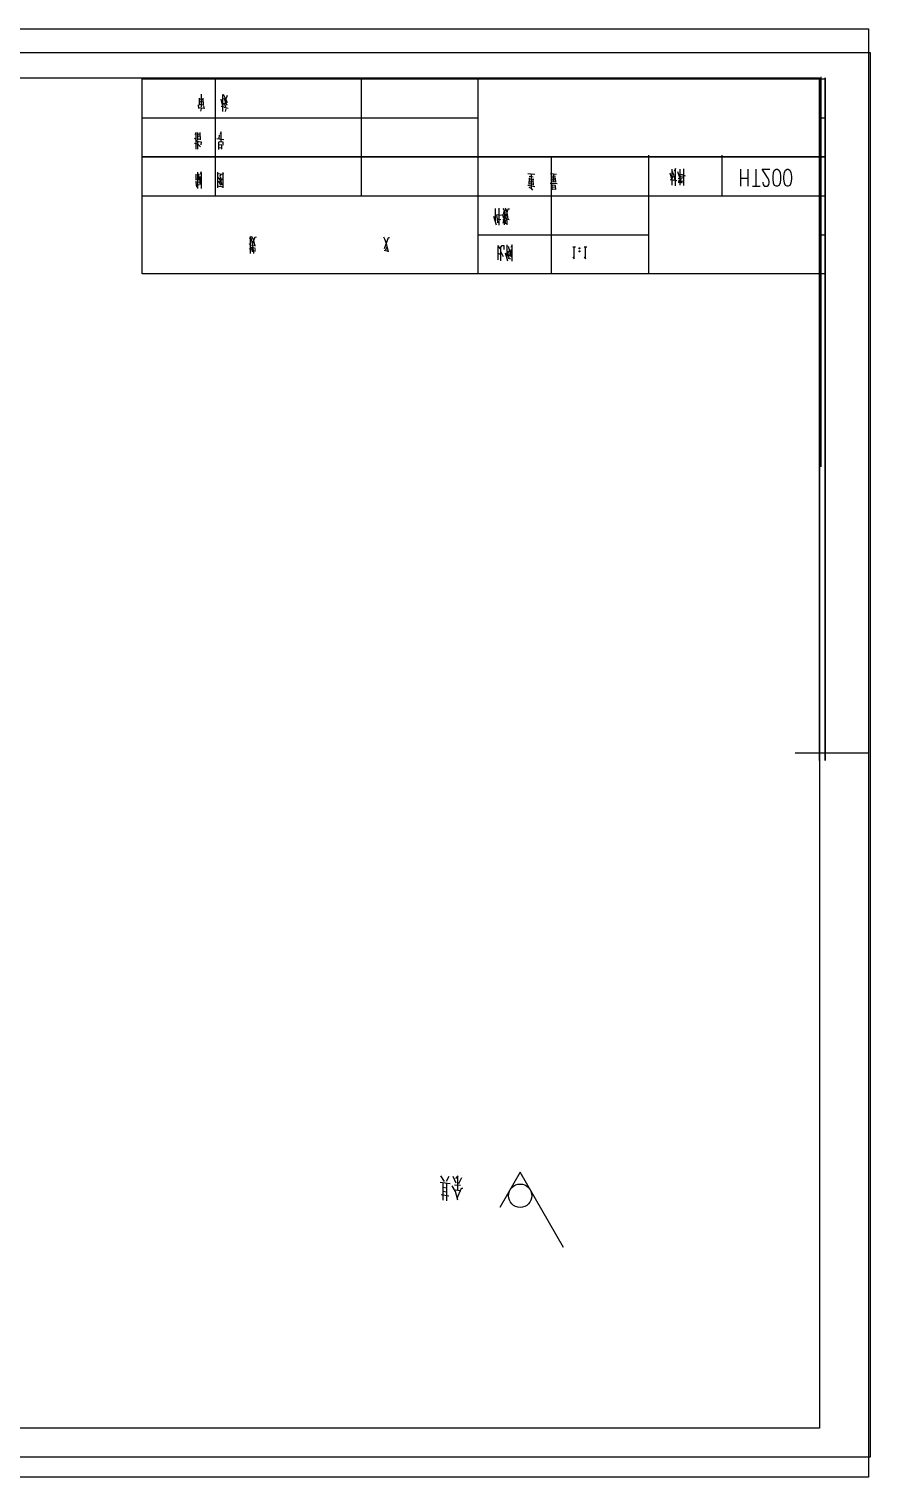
# Model space of a CAD drawing. Header units: millimetres. Extents: x 0 to 420, y 0 to 297.
# Drawn here: x 247.9 to 420.3, y 0.1 to 297 of the extents above; entities that cross this region are included whole.
import ezdxf

# ---------------------------------------------------------------- set-up
doc = ezdxf.new("R2010")
doc.units = ezdxf.units.MM
doc.layers.add('BLANK_OUTLINE', color=1, linetype='CONTINUOUS')
doc.layers.add('PDF_GEOMETRY', color=7, linetype='CONTINUOUS')

msp = doc.modelspace()

# ---------------------------------------------------------------- linework, layer by layer
at = {"layer": 'BLANK_OUTLINE'}
msp.add_lwpolyline([(4.322516, 292.180151), (420.330489, 292.180151), (420.330489, 4.102664), (4.322516, 4.102664)], close=True, dxfattribs=at)
at = {"layer": 'PDF_GEOMETRY'}
for p, q in [((286.120417, 262.822972), (286.120417, 286.825972)), ((316.113583, 262.822972), (316.113583, 286.825972)), ((339.94725, 287.037639), (339.94725, 246.820972)), ((354.943833, 287.037639), (354.943833, 286.825972)), ((374.946333, 287.037639), (374.946333, 286.825972)), ((389.942917, 287.037639), (389.942917, 286.825972)), ((409.945417, 287.037639), (409.945417, 260.536972)), ((409.945417, 147.041306), (409.945417, 287.037639)), ((410.252333, 287.206972), (410.252333, 207.207556)), ((282.881917, 281.407306), (282.903083, 282.836056)), ((282.903083, 282.677306), (283.6545, 282.560889)), ((282.98775, 282.137556), (283.548667, 282.063472)), ((283.294667, 281.058056), (283.294667, 283.640389)), ((283.707417, 281.407306), (283.6545, 282.836056)), ((287.655, 281.174472), (287.295167, 282.634972)), ((287.655, 280.126722), (287.655, 283.566306)), ((288.533417, 281.364972), (287.919583, 282.751389)), ((288.332333, 282.677306), (288.63925, 283.449889)), ((282.754917, 280.708806), (282.702, 281.481389)), ((282.754917, 280.941639), (283.855583, 280.782889)), ((282.881917, 281.597806), (283.675667, 281.481389)), ((283.167667, 280.169056), (283.315833, 280.708806)), ((283.887333, 280.708806), (283.728583, 281.248556)), ((287.295167, 281.206222), (287.919583, 281.058056)), ((287.655, 281.364972), (287.887833, 281.862389)), ((287.919583, 280.973389), (288.7345, 280.782889)), ((287.94075, 281.862389), (288.374667, 281.714222)), ((288.279417, 281.015722), (287.993667, 281.830639)), ((288.2265, 280.094972), (288.332333, 280.666472)), ((271.11325, 278.824972), (339.94725, 278.824972)), ((409.945417, 278.824972), (411.120167, 278.824972)), ((281.823583, 274.644556), (282.437417, 273.988389)), ((281.865917, 273.596806), (282.437417, 273.480389)), ((282.564417, 274.252972), (282.564417, 275.798139)), ((282.564417, 275.565306), (283.008917, 275.491222)), ((282.956, 274.951472), (282.564417, 275.025556)), ((282.564417, 274.485806), (283.05125, 274.411722)), ((282.564417, 273.406306), (283.104167, 272.898306)), ((283.083, 274.327056), (283.030083, 275.798139)), ((286.41675, 274.602222), (287.856083, 274.369389)), ((286.903583, 275.258389), (286.808333, 274.559889)), ((287.443333, 273.173472), (286.808333, 273.247556)), ((287.443333, 272.559639), (286.808333, 272.633722)), ((287.443333, 272.400889), (287.422167, 273.173472)), ((354.943833, 270.823972), (354.943833, 246.820972)), ((374.946333, 271.141472), (374.946333, 246.820972)), ((389.942917, 271.141472), (389.942917, 262.822972)), ((282.215167, 266.050889), (282.215167, 267.289139)), ((282.522083, 264.315222), (282.522083, 267.670139)), ((282.754917, 267.289139), (282.596167, 266.897556)), ((286.660167, 264.431639), (286.660167, 267.670139)), ((286.660167, 264.463389), (286.660167, 267.521972)), ((286.660167, 267.405556), (287.665583, 267.289139)), ((287.7185, 267.479639), (287.665583, 267.289139)), ((351.588917, 267.172722), (350.2025, 267.331472)), ((354.827417, 267.373806), (356.065667, 267.257389)), ((355.494167, 265.743972), (355.494167, 267.289139)), ((379.274917, 267.553722), (379.687667, 266.093222)), ((379.687667, 268.252222), (379.687667, 264.971389)), ((381.381, 264.971389), (381.381, 268.294556)), ((381.560917, 267.289139), (382.418167, 266.939889)), ((382.100667, 268.368639), (382.100667, 264.929056)), ((393.774083, 268.273389), (393.774083, 264.770306)), ((395.329833, 264.770306), (395.329833, 268.273389)), ((397.002, 264.770306), (397.002, 268.273389)), ((282.056417, 265.775722), (282.934833, 265.627556)), ((282.321, 264.622139), (282.16225, 265.585222)), ((282.215167, 266.283722), (282.807833, 266.167306)), ((282.268083, 265.161889), (282.829, 265.045472)), ((282.829, 266.050889), (282.754917, 267.246806)), ((283.008917, 265.119556), (283.008917, 266.749389)), ((287.739667, 264.622139), (286.660167, 264.780889)), ((287.221083, 264.929056), (286.808333, 265.818056)), ((287.041167, 266.749389), (287.30575, 267.172722)), ((287.072917, 265.320639), (287.401, 265.235972)), ((287.125833, 266.326056), (287.30575, 266.632972)), ((350.149583, 264.971389), (351.588917, 264.749139)), ((350.4565, 265.172472), (350.509417, 266.484806)), ((351.282, 266.675306), (350.48825, 266.791722)), ((350.48825, 265.320639), (351.31375, 265.204222)), ((351.387833, 266.135556), (350.509417, 266.251972)), ((350.562333, 265.786306), (351.176167, 265.712222)), ((350.901, 264.315222), (350.901, 267.215056)), ((351.366667, 265.013722), (351.282, 266.093222)), ((354.753333, 265.437056), (356.160917, 265.320639)), ((355.06025, 266.908139), (355.88575, 266.834056)), ((355.134333, 265.595806), (355.134333, 266.632972)), ((355.88575, 266.442472), (355.134333, 266.516556)), ((355.134333, 265.786306), (355.88575, 265.712222)), ((355.166083, 264.050639), (355.166083, 265.172472)), ((355.88575, 264.939639), (355.166083, 265.013722)), ((355.166083, 264.664472), (355.779917, 264.590389)), ((355.240167, 266.135556), (355.75875, 266.093222)), ((355.906917, 265.595806), (355.854, 266.442472)), ((355.906917, 264.124722), (355.854, 264.939639)), ((379.973417, 265.934472), (379.327833, 266.093222)), ((379.9205, 266.865806), (379.687667, 266.326056)), ((380.0475, 266.124972), (380.71425, 265.976806)), ((380.96825, 266.442472), (381.66675, 266.283722)), ((381.105833, 265.511139), (381.201083, 266.093222)), ((381.381, 266.516556), (381.592667, 267.013972)), ((381.613833, 265.437056), (381.465667, 266.326056)), ((381.772583, 266.209639), (381.92075, 266.781139)), ((381.772583, 265.468806), (381.899583, 265.934472)), ((393.774083, 266.442472), (395.329833, 266.442472)), ((396.218833, 264.770306), (397.785167, 264.770306)), ((271.11325, 262.822972), (411.120167, 262.822972)), ((355.166083, 264.283472), (355.88575, 264.209389)), ((343.778417, 256.801056), (343.238667, 258.579056)), ((343.577333, 257.541889), (343.577333, 260.198306)), ((343.75725, 259.002389), (344.762667, 258.854222)), ((344.297, 256.769306), (344.297, 260.314722)), ((345.40825, 257.922889), (344.96375, 258.960056)), ((345.048417, 259.192889), (345.588167, 259.002389)), ((345.40825, 256.885722), (345.40825, 258.653139)), ((345.40825, 257.996972), (345.683417, 258.504972)), ((343.990083, 258.081639), (344.656833, 257.965222)), ((345.048417, 257.965222), (345.78925, 257.806472)), ((345.143667, 257.192639), (345.270667, 257.732389)), ((345.66225, 257.076222), (345.556417, 257.848806)), ((345.842167, 258.081639), (346.329, 257.965222)), ((409.945417, 257.531306), (409.945417, 254.536222)), ((293.0525, 253.065139), (293.486417, 252.493639)), ((293.793333, 252.758222), (294.259, 252.641806)), ((339.94725, 254.821972), (374.946333, 254.821972)), ((343.958333, 252.631222), (344.529833, 251.943306)), ((345.948, 250.048889), (345.948, 252.789972)), ((409.945417, 254.821972), (411.120167, 254.821972)), ((293.0525, 252.027972), (293.518167, 251.911556)), ((293.5605, 252.292556), (294.386, 252.102056)), ((293.71925, 251.297722), (293.613417, 252.260806)), ((294.311917, 251.795139), (294.132, 251.297722)), ((321.59575, 251.371806), (320.7385, 251.604639)), ((321.056, 251.721056), (321.257083, 252.260806)), ((344.085333, 249.699639), (344.085333, 252.366639)), ((344.085333, 251.054306), (344.498083, 250.821472)), ((344.635667, 251.361222), (345.1225, 250.398139)), ((346.096167, 249.435056), (345.6305, 251.054306)), ((346.329, 250.006556), (346.04325, 251.477639)), ((346.127917, 250.048889), (346.61475, 249.900722)), ((346.180833, 251.096639), (346.329, 251.551722)), ((346.223167, 250.705056), (346.508917, 250.588639)), ((346.720583, 251.784556), (346.720583, 250.281722)), ((359.420583, 252.366639), (359.9815, 252.366639)), ((361.748917, 252.366639), (362.29925, 252.366639)), ((409.945417, 251.530556), (409.945417, 221.537389)), ((409.945417, 218.531722), (409.945417, 215.536639)), ((409.945417, 212.530972), (409.945417, 182.537806)), ((409.945417, 179.532139), (409.945417, 176.537056)), ((409.945417, 173.541972), (409.945417, 147.041306)), ((419.989, 148.544139), (404.992417, 148.544139)), ((332.20025, 60.522556), (334.253417, 60.226222)), ((332.284917, 61.856056), (333.015167, 60.691889)), ((332.856417, 56.871306), (332.856417, 60.406139)), ((332.856417, 59.474806), (333.4385, 59.358389)), ((333.480833, 60.755389), (334.062917, 61.739639)), ((333.59725, 56.701972), (333.554917, 60.289722)), ((335.491667, 60.342639), (334.86725, 61.676139)), ((335.174167, 60.003972), (336.412417, 59.887556)), ((336.031417, 60.289722), (336.64525, 61.506806)), ((332.433083, 57.971972), (334.020583, 57.739139)), ((332.856417, 58.670472), (333.4385, 58.554056)), ((335.37525, 58.956222), (336.221917, 58.839806)), ((335.682167, 57.273472), (336.571167, 59.305472)), ((336.571167, 59.305472), (336.878083, 59.305472))]:
    msp.add_line(p, q, dxfattribs=at)
for points in [[(0, 297.038889), (419.989, 297.038889), (419.989, 0.059972), (0, 0.059972)], [(9.990667, 287.048222), (409.998333, 287.048222), (409.998333, 10.050639), (9.990667, 10.050639)], [(411.120167, 246.820972), (271.11325, 246.820972), (271.11325, 286.825972), (411.120167, 286.825972)]]:
    msp.add_lwpolyline(points, close=True, dxfattribs=at)
for points in [[(411.120167, 147.041306), (411.120167, 287.037639), (411.120167, 147.041306)], [(288.586333, 281.904722), (288.300583, 282.634972), (287.81375, 283.566306)], [(282.204583, 272.358556), (282.204583, 275.798139), (281.950583, 275.332472)], [(282.564417, 272.358556), (282.564417, 273.871972), (282.67025, 273.946056), (283.188833, 273.903722), (283.157083, 273.247556)], [(286.808333, 272.326806), (286.808333, 273.787306), (286.935333, 273.946056), (287.676167, 273.871972), (287.655, 273.173472)], [(287.348083, 273.903722), (287.348083, 275.956889), (287.030583, 275.374806)], [(411.120167, 270.823972), (271.11325, 270.823972), (411.120167, 270.823972)], [(283.2735, 264.315222), (283.2735, 267.405556), (283.24175, 267.754806), (283.008917, 267.204472)], [(287.739667, 264.463389), (287.7185, 267.479639), (287.7185, 267.596056)], [(380.407333, 266.050889), (380.100417, 267.098639), (379.835833, 267.754806)], [(380.46025, 264.854972), (380.46025, 268.442722), (380.1745, 267.828889)], [(381.381, 266.357806), (381.148167, 267.130389), (380.925917, 267.754806)], [(398.3355, 265.606389), (398.3355, 265.437056), (398.451917, 265.108972), (398.55775, 264.939639), (398.78, 264.770306), (399.2245, 264.770306), (399.44675, 264.939639), (399.563167, 265.108972), (399.669, 265.437056), (399.669, 265.775722), (399.563167, 266.103806), (399.340917, 266.601222), (398.229667, 268.273389), (399.785417, 268.273389)], [(401.118917, 264.770306), (400.78025, 264.939639), (400.558, 265.437056), (400.452167, 266.273139), (400.452167, 266.770556), (400.558, 267.606639), (400.78025, 268.104056), (401.118917, 268.273389), (401.341167, 268.273389), (401.66925, 268.104056), (401.8915, 267.606639), (402.007917, 266.770556), (402.007917, 266.273139), (401.8915, 265.437056), (401.66925, 264.939639), (401.341167, 264.770306), (401.118917, 264.770306)], [(403.341417, 264.770306), (403.00275, 264.939639), (402.7805, 265.437056), (402.674667, 266.273139), (402.674667, 266.770556), (402.7805, 267.606639), (403.00275, 268.104056), (403.341417, 268.273389), (403.563667, 268.273389), (403.89175, 268.104056), (404.114, 267.606639), (404.230417, 266.770556), (404.230417, 266.273139), (404.114, 265.437056), (403.89175, 264.939639), (403.563667, 264.770306), (403.341417, 264.770306)], [(286.713083, 266.548306), (287.072917, 266.093222), (287.221083, 265.775722), (287.485667, 265.087806)], [(287.041167, 265.553472), (287.55975, 266.357806), (287.68675, 266.326056)], [(351.207917, 264.008306), (350.901, 264.315222), (350.435333, 264.548056)], [(344.043, 257.266722), (343.958333, 258.081639), (343.810167, 258.769556)], [(345.609333, 258.769556), (345.5035, 259.468056), (345.355333, 259.933722), (345.1225, 260.240639)], [(345.3765, 258.737806), (345.228333, 259.542139), (345.66225, 259.933722)], [(346.127917, 257.996972), (346.04325, 259.002389), (345.895083, 259.700889), (345.588167, 260.314722)], [(345.969167, 256.885722), (345.91625, 257.615972), (345.842167, 258.081639), (345.683417, 258.811889)], [(345.768083, 258.504972), (346.180833, 260.166556), (346.413667, 260.166556)], [(293.359417, 251.022556), (293.359417, 254.462139), (293.105417, 253.996472)], [(294.005, 250.980222), (293.793333, 252.715889), (293.666333, 253.414389), (293.4335, 254.070556)], [(294.280167, 252.525389), (294.005, 253.647222), (293.793333, 254.112889), (293.518167, 254.493889)], [(293.825083, 253.107472), (294.259, 254.377472), (294.513, 254.345722)], [(321.616917, 251.297722), (321.183, 253.033389), (320.89725, 253.922389), (320.64325, 254.345722)], [(320.823167, 251.985639), (321.59575, 254.261056), (321.796833, 254.261056)], [(344.635667, 249.509139), (344.635667, 252.292556), (344.910833, 252.599472), (345.228333, 252.599472), (345.228333, 251.784556)], [(346.149083, 252.483056), (346.434833, 251.519972), (346.540667, 250.514556)], [(346.974583, 249.435056), (346.974583, 252.747639), (346.720583, 252.250222)], [(359.420583, 250.281722), (359.69575, 249.868972), (359.69575, 252.366639)], [(360.690583, 252.065014), (360.691981, 252.087409), (360.695989, 252.108268), (360.702332, 252.127144), (360.710732, 252.14359), (360.720913, 252.15716), (360.732598, 252.167406), (360.745511, 252.173881), (360.759375, 252.176139), (360.773239, 252.173881), (360.786152, 252.167406), (360.797837, 252.15716), (360.808018, 252.14359), (360.816418, 252.127144), (360.822761, 252.108268), (360.826769, 252.087409), (360.828167, 252.065014)], [(360.828167, 252.065014), (360.826769, 252.042619), (360.822761, 252.02176), (360.816418, 252.002884), (360.808018, 251.986437), (360.797837, 251.972868), (360.786152, 251.962622), (360.773239, 251.956147), (360.759375, 251.953889), (360.745511, 251.956147), (360.732598, 251.962622), (360.720913, 251.972868), (360.710732, 251.986437), (360.702332, 252.002884), (360.695989, 252.02176), (360.691981, 252.042619), (360.690583, 252.065014)], [(360.690583, 251.430014), (360.691981, 251.452409), (360.695989, 251.473268), (360.702332, 251.492144), (360.710732, 251.50859), (360.720913, 251.52216), (360.732598, 251.532406), (360.745511, 251.538881), (360.759375, 251.541139), (360.773239, 251.538881), (360.786152, 251.532406), (360.797837, 251.52216), (360.808018, 251.50859), (360.816418, 251.492144), (360.822761, 251.473268), (360.826769, 251.452409), (360.828167, 251.430014)], [(360.828167, 251.430014), (360.826769, 251.407619), (360.822761, 251.38676), (360.816418, 251.367884), (360.808018, 251.351437), (360.797837, 251.337868), (360.786152, 251.327622), (360.773239, 251.321147), (360.759375, 251.318889), (360.745511, 251.321147), (360.732598, 251.327622), (360.720913, 251.337868), (360.710732, 251.351437), (360.702332, 251.367884), (360.695989, 251.38676), (360.691981, 251.407619), (360.690583, 251.430014)], [(360.701167, 252.065014), (360.702349, 252.081011), (360.705739, 252.09591), (360.711104, 252.109393), (360.71821, 252.12114), (360.726823, 252.130833), (360.736711, 252.138151), (360.747639, 252.142776), (360.759375, 252.144389), (360.771111, 252.142776), (360.782039, 252.138151), (360.791927, 252.130833), (360.80054, 252.12114), (360.807646, 252.109393), (360.813011, 252.09591), (360.816401, 252.081011), (360.817583, 252.065014)], [(360.817583, 252.065014), (360.816401, 252.049017), (360.813011, 252.034118), (360.807646, 252.020635), (360.80054, 252.008887), (360.791927, 251.999195), (360.782039, 251.991877), (360.771111, 251.987252), (360.759375, 251.985639), (360.747639, 251.987252), (360.736711, 251.991877), (360.726823, 251.999195), (360.71821, 252.008887), (360.711104, 252.020635), (360.705739, 252.034118), (360.702349, 252.049017), (360.701167, 252.065014)], [(360.701167, 251.430014), (360.702349, 251.446011), (360.705739, 251.46091), (360.711104, 251.474393), (360.71821, 251.48614), (360.726823, 251.495833), (360.736711, 251.503151), (360.747639, 251.507776), (360.759375, 251.509389), (360.771111, 251.507776), (360.782039, 251.503151), (360.791927, 251.495833), (360.80054, 251.48614), (360.807646, 251.474393), (360.813011, 251.46091), (360.816401, 251.446011), (360.817583, 251.430014)], [(360.817583, 251.430014), (360.816401, 251.414017), (360.813011, 251.399118), (360.807646, 251.385635), (360.80054, 251.373887), (360.791927, 251.364195), (360.782039, 251.356877), (360.771111, 251.352252), (360.759375, 251.350639), (360.747639, 251.352252), (360.736711, 251.356877), (360.726823, 251.364195), (360.71821, 251.373887), (360.711104, 251.385635), (360.705739, 251.399118), (360.702349, 251.414017), (360.701167, 251.430014)], [(360.722333, 252.065014), (360.723086, 252.076745), (360.725243, 252.087671), (360.728658, 252.097559), (360.73318, 252.106174), (360.738662, 252.113281), (360.744954, 252.118648), (360.751908, 252.12204), (360.759375, 252.123222), (360.766842, 252.12204), (360.773796, 252.118648), (360.780088, 252.113281), (360.78557, 252.106174), (360.790092, 252.097559), (360.793507, 252.087671), (360.795664, 252.076745), (360.796417, 252.065014)], [(360.796417, 252.065014), (360.795664, 252.053283), (360.793507, 252.042356), (360.790092, 252.032469), (360.78557, 252.023854), (360.780088, 252.016747), (360.773796, 252.01138), (360.766842, 252.007988), (360.759375, 252.006806), (360.751908, 252.007988), (360.744954, 252.01138), (360.738662, 252.016747), (360.73318, 252.023854), (360.728658, 252.032469), (360.725243, 252.042356), (360.723086, 252.053283), (360.722333, 252.065014)], [(360.722333, 251.430014), (360.723086, 251.441745), (360.725243, 251.452671), (360.728658, 251.462559), (360.73318, 251.471174), (360.738662, 251.478281), (360.744954, 251.483648), (360.751908, 251.48704), (360.759375, 251.488222), (360.766842, 251.48704), (360.773796, 251.483648), (360.780088, 251.478281), (360.78557, 251.471174), (360.790092, 251.462559), (360.793507, 251.452671), (360.795664, 251.441745), (360.796417, 251.430014)], [(360.796417, 251.430014), (360.795664, 251.418283), (360.793507, 251.407356), (360.790092, 251.397469), (360.78557, 251.388854), (360.780088, 251.381747), (360.773796, 251.37638), (360.766842, 251.372988), (360.759375, 251.371806), (360.751908, 251.372988), (360.744954, 251.37638), (360.738662, 251.381747), (360.73318, 251.388854), (360.728658, 251.397469), (360.725243, 251.407356), (360.723086, 251.418283), (360.722333, 251.430014)], [(360.7435, 252.065014), (360.743823, 252.070347), (360.744748, 252.075313), (360.746212, 252.079808), (360.748151, 252.083723), (360.750501, 252.086954), (360.753197, 252.089393), (360.756177, 252.090935), (360.759375, 252.091472), (360.762573, 252.090935), (360.765553, 252.089393), (360.768249, 252.086954), (360.770599, 252.083723), (360.772538, 252.079808), (360.774002, 252.075313), (360.774927, 252.070347), (360.77525, 252.065014)], [(360.77525, 252.065014), (360.774927, 252.059681), (360.774002, 252.054714), (360.772538, 252.05022), (360.770599, 252.046304), (360.768249, 252.043074), (360.765553, 252.040635), (360.762573, 252.039093), (360.759375, 252.038556), (360.756177, 252.039093), (360.753197, 252.040635), (360.750501, 252.043074), (360.748151, 252.046304), (360.746212, 252.05022), (360.744748, 252.054714), (360.743823, 252.059681), (360.7435, 252.065014)], [(360.7435, 251.430014), (360.743823, 251.435347), (360.744748, 251.440313), (360.746212, 251.444808), (360.748151, 251.448723), (360.750501, 251.451954), (360.753197, 251.454393), (360.756177, 251.455935), (360.759375, 251.456472), (360.762573, 251.455935), (360.765553, 251.454393), (360.768249, 251.451954), (360.770599, 251.448723), (360.772538, 251.444808), (360.774002, 251.440313), (360.774927, 251.435347), (360.77525, 251.430014)], [(360.77525, 251.430014), (360.774927, 251.424681), (360.774002, 251.419714), (360.772538, 251.41522), (360.770599, 251.411304), (360.768249, 251.408074), (360.765553, 251.405635), (360.762573, 251.404093), (360.759375, 251.403556), (360.756177, 251.404093), (360.753197, 251.405635), (360.750501, 251.408074), (360.748151, 251.411304), (360.746212, 251.41522), (360.744748, 251.419714), (360.743823, 251.424681), (360.7435, 251.430014)], [(361.748917, 250.281722), (362.024083, 249.868972), (362.024083, 252.366639)], [(357.494417, 47.155806), (348.604417, 62.554556), (344.45575, 55.357889)], [(335.798583, 56.818389), (335.332917, 58.606972), (334.67675, 59.771139)], [(335.798583, 58.903306), (335.798583, 61.856056), (335.37525, 61.273972)], [(351.006833, 57.755014), (350.958133, 57.271912), (350.818457, 56.821948), (350.597446, 56.414762), (350.304737, 56.059993), (349.94997, 55.767282), (349.542783, 55.546268), (349.092816, 55.40659), (348.609708, 55.357889), (348.1266, 55.40659), (347.676634, 55.546268), (347.269447, 55.767282), (346.91468, 56.059993), (346.621971, 56.414762), (346.400959, 56.821948), (346.261284, 57.271912), (346.212583, 57.755014), (346.261284, 58.238116), (346.400959, 58.68808), (346.621971, 59.095266), (346.91468, 59.450034), (347.269447, 59.742746), (347.676634, 59.96376), (348.1266, 60.103438), (348.609708, 60.152139), (349.092816, 60.103438), (349.542783, 59.96376), (349.94997, 59.742746), (350.304737, 59.450034), (350.597446, 59.095266), (350.818457, 58.68808), (350.958133, 58.238116), (351.006833, 57.755014)]]:
    msp.add_lwpolyline(points, dxfattribs=at)

doc.saveas('drawing.dxf')
